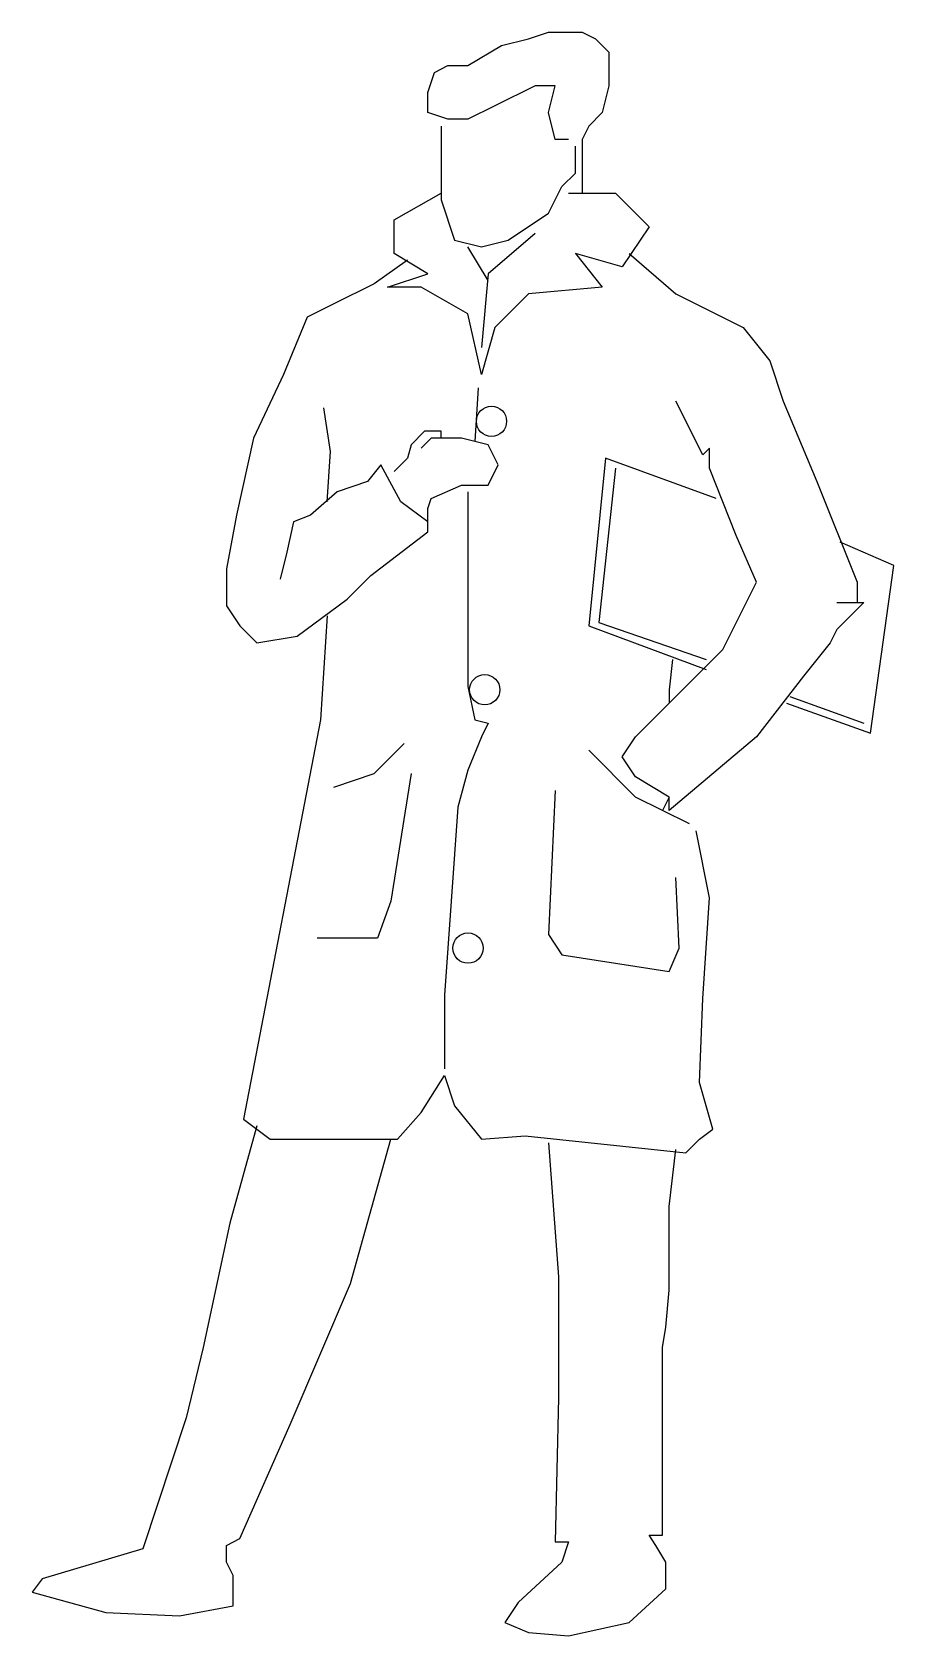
# Model space of a CAD drawing. Extents: x 8582 to 9476, y 18509 to 20173.
import ezdxf

# ---------------------------------------------------------------- set-up
doc = ezdxf.new("R2010")
doc.units = 0
doc.header["$LTSCALE"] = 1270
doc.header["$MEASUREMENT"] = 0
doc.layers.get('0').update_dxf_attribs({"linetype": 'CONTINUOUS'})

msp = doc.modelspace()

# ---------------------------------------------------------------- linework, layer by layer
at = {"linetype": 'CONTINUOUS'}
for p, q in [((9069.2, 20159), (9097.1, 20165.9)), ((9097.1, 20165.9), (9118, 20172.9)), ((9118, 20172.9), (9152.8, 20172.9)), ((9152.8, 20172.9), (9166.7, 20165.9)), ((9166.7, 20165.9), (9180.6, 20152)), ((9034.4, 20138.1), (9069.2, 20159)), ((9180.6, 20152), (9180.6, 20117.2)), ((8992.7, 20110.2), (8999.6, 20131.1)), ((8999.6, 20131.1), (9013.6, 20138.1)), ((9013.6, 20138.1), (9034.4, 20138.1)), ((9104, 20117.2), (9062.3, 20096.3)), ((9124.9, 20117.2), (9104, 20117.2)), ((9118, 20089.4), (9124.9, 20117.2)), ((9180.6, 20117.2), (9173.6, 20089.4)), ((8992.7, 20089.4), (8992.7, 20110.2)), ((9062.3, 20096.3), (9034.4, 20082.4)), ((9013.6, 20082.4), (8992.7, 20089.4)), ((9034.4, 20082.4), (9013.6, 20082.4)), ((9124.9, 20061.5), (9118, 20089.4)), ((9173.6, 20089.4), (9159.7, 20075.4)), ((9006.6, 20075.4), (9006.6, 20047.6)), ((9138.8, 20061.5), (9124.9, 20061.5)), ((9159.7, 20075.4), (9152.8, 20061.5)), ((9152.8, 20061.5), (9152.8, 20040.6)), ((9006.6, 20047.6), (9006.6, 19998.9)), ((9145.8, 20026.7), (9145.8, 20054.6)), ((9152.8, 20040.6), (9152.8, 20005.8)), ((9118, 19985), (9131.9, 20012.8)), ((9131.9, 20012.8), (9145.8, 20026.7)), ((8957.9, 19978), (9006.6, 20005.8)), ((9006.6, 19998.9), (9020.5, 19957.1)), ((9138.8, 20005.8), (9187.6, 20005.8)), ((9187.6, 20005.8), (9222.4, 19971)), ((8957.9, 19943.2), (8957.9, 19978)), ((9076.2, 19957.1), (9118, 19985)), ((9104, 19964.1), (9055.3, 19922.3)), ((9222.4, 19971), (9194.5, 19929.3)), ((9020.5, 19957.1), (9048.4, 19950.2)), ((9055.3, 19915.4), (9034.4, 19950.2)), ((9048.4, 19950.2), (9076.2, 19957.1)), ((8971.8, 19936.2), (8937, 19911.9)), ((8992.7, 19922.3), (8957.9, 19943.2)), ((9145.8, 19943.2), (9173.6, 19908.4)), ((9194.5, 19929.3), (9145.8, 19943.2)), ((9201.5, 19943.2), (9250.2, 19901.4)), ((8937, 19911.9), (8895.2, 19891)), ((8950.9, 19908.4), (8992.7, 19922.3)), ((9055.3, 19922.3), (9048.4, 19845.8)), ((8985.7, 19908.4), (8950.9, 19908.4)), ((9034.4, 19880.6), (8985.7, 19908.4)), ((9097.1, 19901.4), (9062.3, 19866.6)), ((9173.6, 19908.4), (9097.1, 19901.4)), ((9250.2, 19901.4), (9319.8, 19866.6)), ((8895.2, 19891), (8867.4, 19877.1)), ((9048.4, 19817.9), (9034.4, 19880.6)), ((8867.4, 19877.1), (8843, 19817.9)), ((9062.3, 19866.6), (9048.4, 19817.9)), ((9319.8, 19866.6), (9347.6, 19831.8)), ((9347.6, 19831.8), (9361.6, 19790.1)), ((8843, 19817.9), (8811.7, 19751.8)), ((9044.9, 19804), (9041.4, 19748.3)), ((8891.8, 19737.9), (8884.8, 19783.1)), ((9278, 19734.4), (9250.2, 19790.1)), ((9361.6, 19790.1), (9396.4, 19706.6)), ((8811.7, 19751.8), (8794.3, 19671.8)), ((8989.2, 19758.8), (8975.3, 19744.8)), ((8996.2, 19751.8), (8985.7, 19741.4)), ((9006.6, 19758.8), (8989.2, 19758.8)), ((9027.5, 19751.8), (8996.2, 19751.8)), ((9006.6, 19751.8), (9006.6, 19758.8)), ((9055.3, 19744.8), (9027.5, 19751.8)), ((8888.3, 19685.7), (8891.8, 19737.9)), ((8971.8, 19730.9), (8957.9, 19717)), ((8975.3, 19744.8), (8971.8, 19730.9)), ((9065.8, 19724), (9055.3, 19744.8)), ((9177.1, 19730.9), (9159.7, 19556.9)), ((9292, 19689.2), (9177.1, 19730.9)), ((9285, 19741.4), (9278, 19734.4)), ((9285, 19720.5), (9285, 19741.4)), ((8944, 19724), (8930, 19706.6)), ((8964.8, 19685.7), (8944, 19724)), ((9055.3, 19703.1), (9065.8, 19724)), ((9187.6, 19720.5), (9170.2, 19560.4)), ((9312.8, 19650.9), (9285, 19720.5)), ((8898.7, 19696.1), (8870.9, 19671.8)), ((8930, 19706.6), (8898.7, 19696.1)), ((8996.2, 19689.2), (9027.5, 19703.1)), ((9027.5, 19703.1), (9055.3, 19703.1)), ((9034.4, 19696.1), (9034.4, 19546.5)), ((9396.4, 19706.6), (9438.1, 19602.2)), ((8992.7, 19664.8), (8964.8, 19685.7)), ((8992.7, 19678.7), (8996.2, 19689.2)), ((8992.7, 19654.4), (8992.7, 19678.7)), ((8794.3, 19671.8), (8783.9, 19616.1)), ((8853.5, 19664.8), (8846.5, 19633.5)), ((8870.9, 19671.8), (8853.5, 19664.8)), ((8933.5, 19609.1), (8992.7, 19654.4)), ((9333.7, 19602.2), (9312.8, 19650.9)), ((8846.5, 19633.5), (8839.6, 19605.6)), ((9476.4, 19619.6), (9420.7, 19643.9)), ((8783.9, 19616.1), (8783.9, 19577.8)), ((9452, 19445.6), (9476.4, 19619.6)), ((8909.2, 19584.8), (8933.5, 19609.1)), ((9298.9, 19532.6), (9333.7, 19602.2)), ((9438.1, 19602.2), (9438.1, 19581.3)), ((8857, 19546.5), (8909.2, 19584.8)), ((9445.1, 19581.3), (9417.2, 19553.4)), ((9417.2, 19581.3), (9445.1, 19581.3)), ((8783.9, 19577.8), (8797.8, 19556.9)), ((8888.3, 19567.4), (8881.3, 19459.5)), ((8797.8, 19556.9), (8815.2, 19539.5)), ((8815.2, 19539.5), (8857, 19546.5)), ((9034.4, 19546.5), (9034.4, 19494.3)), ((9159.7, 19556.9), (9281.5, 19511.7)), ((9170.2, 19560.4), (9281.5, 19522.1)), ((9417.2, 19553.4), (9410.3, 19539.5)), ((9278, 19511.7), (9298.9, 19532.6)), ((9410.3, 19539.5), (9382.4, 19504.7)), ((9246.7, 19522.1), (9243.2, 19490.8)), ((9208.4, 19442.1), (9278, 19511.7)), ((9382.4, 19504.7), (9333.7, 19442.1)), ((9034.4, 19494.3), (9041.4, 19459.5)), ((9243.2, 19490.8), (9243.2, 19476.9)), ((9368.5, 19483.8), (9445.1, 19456)), ((9365, 19476.9), (9452, 19445.6)), ((8881.3, 19459.5), (8801.3, 19045.4)), ((9041.4, 19459.5), (9055.3, 19456)), ((9055.3, 19456), (9048.4, 19442.1)), ((8937, 19403.8), (8968.3, 19435.1)), ((9048.4, 19442.1), (9034.4, 19407.3)), ((9194.5, 19421.2), (9208.4, 19442.1)), ((9333.7, 19442.1), (9243.2, 19365.5)), ((9208.4, 19379.4), (9159.7, 19428.2)), ((9208.4, 19400.3), (9194.5, 19421.2)), ((8895.2, 19389.9), (8937, 19403.8)), ((8975.3, 19403.8), (8954.4, 19271.6)), ((9034.4, 19407.3), (9024, 19369)), ((9243.2, 19379.4), (9208.4, 19400.3)), ((9124.9, 19386.4), (9118, 19236.8)), ((9264.1, 19351.6), (9208.4, 19379.4)), ((9243.2, 19379.4), (9236.3, 19365.5)), ((9243.2, 19365.5), (9243.2, 19379.4)), ((9024, 19369), (9010.1, 19174.1)), ((9285, 19275), (9271.1, 19344.6)), ((9253.7, 19222.8), (9250.2, 19295.9)), ((8954.4, 19271.6), (8940.5, 19233.3)), ((9278, 19170.6), (9285, 19275)), ((8940.5, 19233.3), (8877.8, 19233.3)), ((9118, 19236.8), (9131.9, 19215.9)), ((9131.9, 19215.9), (9243.2, 19198.5)), ((9243.2, 19198.5), (9253.7, 19222.8)), ((9010.1, 19174.1), (9010.1, 19097.6)), ((9274.6, 19083.6), (9278, 19170.6)), ((8985.7, 19052.3), (9010.1, 19090.6)), ((9010.1, 19090.6), (9020.5, 19059.3)), ((9288.5, 19034.9), (9274.6, 19083.6)), ((8961.4, 19024.5), (8985.7, 19052.3)), ((9020.5, 19059.3), (9048.4, 19024.5)), ((8815.2, 19038.4), (8787.4, 18937.5)), ((8801.3, 19045.4), (8829.1, 19024.5)), ((9274.6, 19024.5), (9288.5, 19034.9)), ((8829.1, 19024.5), (8961.4, 19024.5)), ((8912.6, 18874.8), (8954.4, 19024.5)), ((9048.4, 19024.5), (9093.6, 19028)), ((9093.6, 19028), (9260.6, 19010.6)), ((9118, 19021), (9128.4, 18881.8)), ((9243.2, 18954.9), (9250.2, 19014)), ((9260.6, 19010.6), (9274.6, 19024.5)), ((9243.2, 18867.9), (9243.2, 18954.9)), ((8787.4, 18937.5), (8759.5, 18808.7)), ((9128.4, 18881.8), (9128.4, 18756.5)), ((8850, 18728.7), (8912.6, 18874.8)), ((9239.8, 18829.6), (9243.2, 18867.9)), ((9236.3, 18808.7), (9239.8, 18829.6)), ((8759.5, 18808.7), (8742.1, 18735.6)), ((9236.3, 18613.8), (9236.3, 18808.7)), ((9128.4, 18756.5), (9124.9, 18606.9)), ((8742.1, 18735.6), (8696.9, 18599.9)), ((8797.8, 18610.4), (8850, 18728.7)), ((8696.9, 18599.9), (8592.5, 18568.6)), ((8783.9, 18603.4), (8797.8, 18610.4)), ((8783.9, 18586), (8783.9, 18603.4)), ((9124.9, 18606.9), (9138.8, 18606.9)), ((9138.8, 18606.9), (9131.9, 18586)), ((9222.4, 18613.8), (9236.3, 18613.8)), ((9229.3, 18603.4), (9222.4, 18613.8)), ((9239.8, 18586), (9229.3, 18603.4)), ((8790.8, 18572.1), (8783.9, 18586)), ((9131.9, 18586), (9086.6, 18544.2)), ((9239.8, 18558.2), (9239.8, 18586)), ((8592.5, 18568.6), (8582, 18554.7)), ((8790.8, 18540.8), (8790.8, 18572.1)), ((8582, 18554.7), (8658.6, 18533.8)), ((9201.5, 18523.4), (9239.8, 18558.2)), ((8658.6, 18533.8), (8735.2, 18530.3)), ((8735.2, 18530.3), (8790.8, 18540.8)), ((9086.6, 18544.2), (9072.7, 18523.4)), ((9072.7, 18523.4), (9097.1, 18512.9)), ((9138.8, 18509.4), (9201.5, 18523.4)), ((9097.1, 18512.9), (9138.8, 18509.4))]:
    msp.add_line(p, q, dxfattribs=at)
for centre in [(9058.8, 19769.2), (9051.8, 19490.8), (9034.4, 19222.8)]:
    msp.add_circle(centre, 15.7, dxfattribs=at)

doc.saveas('drawing.dxf')
